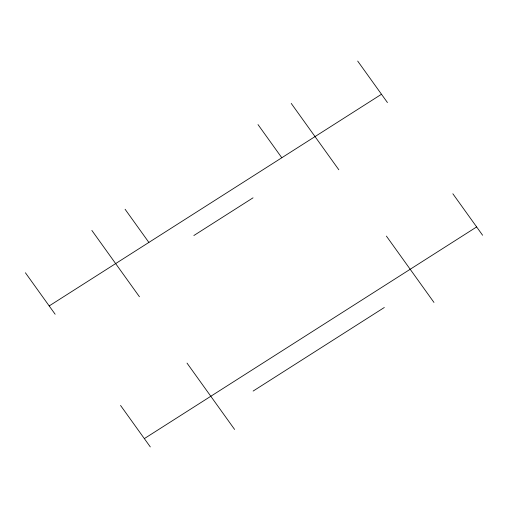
<?xml version="1.0" encoding="UTF-8"?>
<svg xmlns="http://www.w3.org/2000/svg" width="508" height="508" viewBox="0 0 508 508"><rect width="100%" height="100%" fill="white"/><g stroke="black" fill="none" stroke-linecap="round" stroke-linejoin="round"><path stroke-width="0.76" d="M49.187 305.93L381.489 94.253M193.853 235.528L253.035 197.828M144.342 438.607L476.644 226.936M253.13 391.065L384.308 307.499M357.695 61.081L387.445 102.559M452.857 193.764L482.6 235.242M291.236 103.416L338.817 169.761M386.397 236.099L433.972 302.438M258.007 124.587L281.8 157.759M125.089 209.258L148.876 242.424M91.859 230.422L139.44 296.761M187.014 363.106L234.594 429.444M25.4 272.758L55.143 314.236M120.555 405.441L150.304 446.919"/></g></svg>
